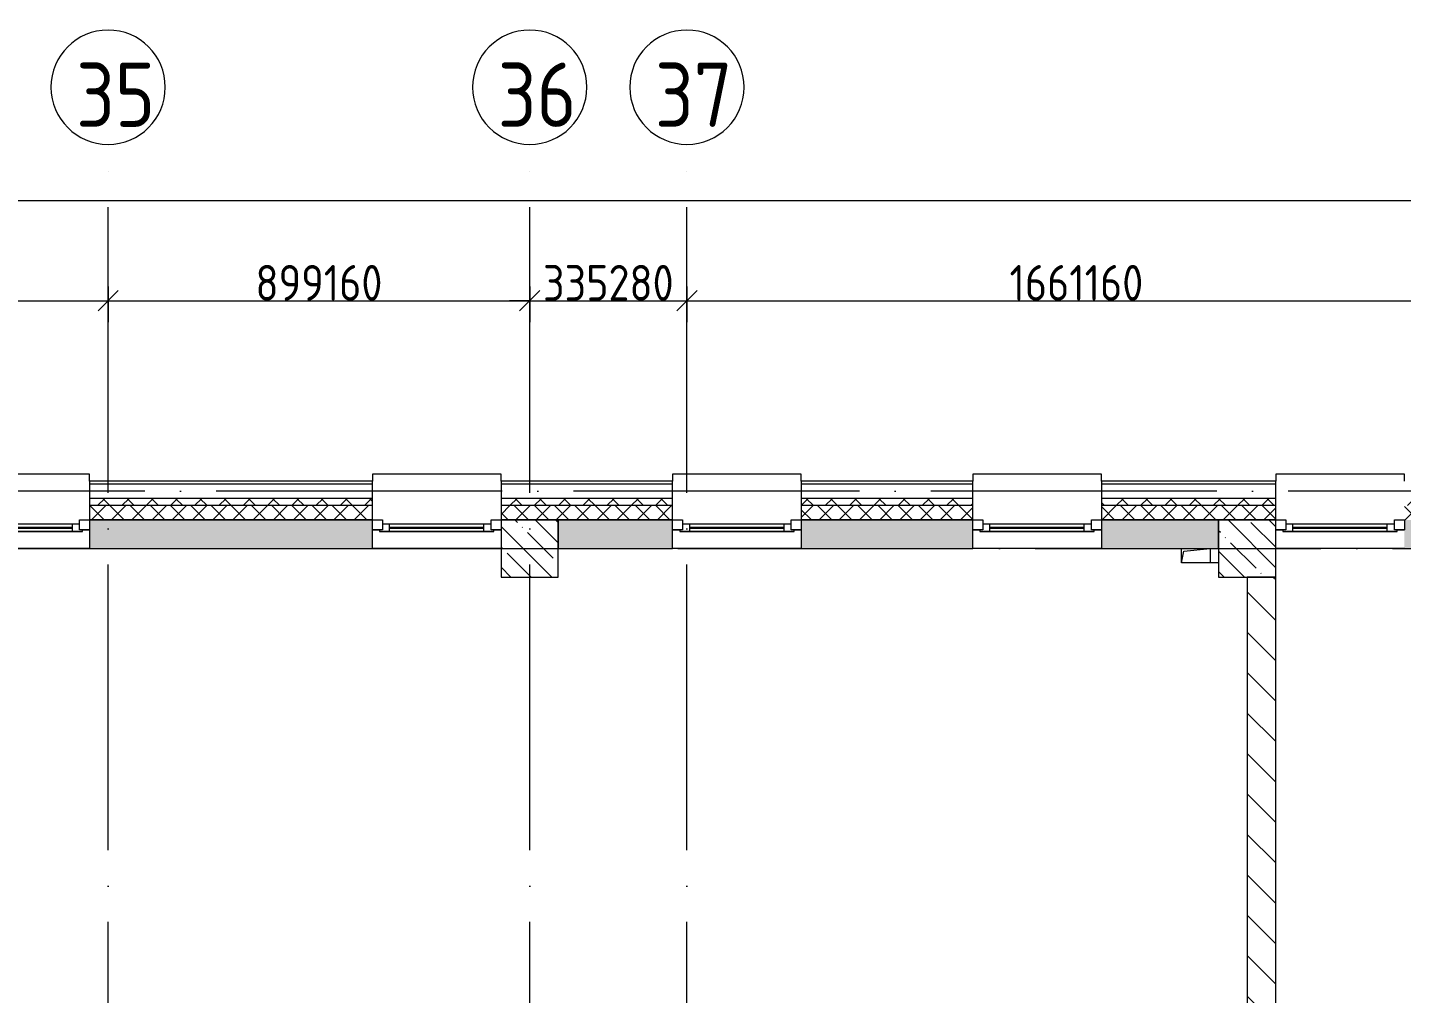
# Model space of a CAD drawing. Header units: millimetres. Extents: x -68946 to 288321, y -402657 to 324925.
# Drawn here: x 148689 to 158303, y -203294 to -196536 of the extents above; entities that cross this region are included whole.
import ezdxf

# ---------------------------------------------------------------- set-up
doc = ezdxf.new("R2010")
doc.units = ezdxf.units.MM
doc.linetypes.add('ADSK_Линия сетки', pattern=[2500, 2000, -250, 0, -250])
doc.layers.get('Defpoints').update_dxf_attribs({"color": 250})
for name, color, linetype, lineweight in [('A-____-____-DIMS', 250, 'Continuous', 9), ('A-DETL-GENF-OTLN', 250, 'Continuous', 5), ('A-FLOR-____-OTLN', 192, 'Continuous', 9), ('A-GLAZ-____-MCUT', 250, 'Continuous', 9), ('A-GLAZ-____-OTLN', 250, 'Continuous', 5), ('A-WALL-____-MCUT', 250, 'Continuous', 13), ('A-WALL-____-PATT', 250, 'Continuous', 13), ('A-WALL-FNSH-MCUT', 250, 'Continuous', 13), ('I-WALL-____-OTLN', 250, 'Continuous', 9), ('S-COLS-____-MCUT', 250, 'Continuous', 25), ('S-COLS-____-OTLN', 250, 'Continuous', 9), ('S-GRID-____-IDEN', 250, 'Continuous', 9), ('S-GRID-____-OTLN', 250, 'Continuous', 9)]:
    doc.layers.add(name, color=color, linetype=linetype, lineweight=lineweight)
doc.styles.add('GOST Common', font='', dxfattribs={"width": 0.9, "height": 350})
doc.styles.add('GOST Common_1', font='', dxfattribs={"width": 0.9, "height": 250})
doc.styles.get('GOST Common').set_extended_font_data('GOST Common')
doc.styles.get('GOST Common_1').set_extended_font_data('GOST Common')
doc.dimstyles.new('ADSK_Основной_2_5_мм_Округление_до_10_мм', dxfattribs={"dimscale": 304.8, "dimtxt": 0.824897, "dimasz": 0.463911, "dimexe": 0.492126, "dimexo": 0.001615, "dimgap": 6.56168e-05, "dimtad": 1, "dimdec": 0, "dimlfac": 304.8, "dimrnd": 10, "dimdsep": 46, "dimtxsty": 'GOST Common_1', "dimblk1": 'OBLIQUE', "dimblk2": 'OBLIQUE', "dimsah": 1, "dimcen": 0.09, "dimdle": 0.492126, "dimazin": 0, "dimtfac": 1, "dimtdec": 4, "dimtix": 1, "dimtmove": 1, "dimatfit": 3, "dimfxl": 1, "dimtvp": 1, "dimtolj": 1, "dimtzin": 0, "dimlwd": 9, "dimlwe": 9, "dimarcsym": 2})
pattern_1 = [(135, (28052.9, -258555.93), (-142.5612, -142.5612), []), (135, (28195.47, -258555.93), (-142.5612, -142.5612), [252.016, -50.403, 3.353, -47.05])]

# ---------------------------------------------------------------- blocks, each defined once
blk = doc.blocks.new('Окно_СКБ_1Ст1 - 120_Окно_СКБ_1Ст_900_ОК6Л-29019250-АР1_Маркировочный план 3 этажа секция 2_3')
at = {"layer": 'A-GLAZ-____-MCUT'}
for p, q in [((-450, -195), (-450, -125)), ((-450, -125), (-380, -125)), ((-380, -125), (-380, -195)), ((380, -155), (-380, -155)), ((-380, -155), (-380, -195)), ((-330, -205), (-330, -155)), ((330, -205), (330, -155)), ((380, -195), (380, -125)), ((380, -125), (450, -125)), ((380, -195), (380, -155)), ((450, -125), (450, -195)), ((-380, -195), (-450, -195)), ((-380, -195), (-400, -195)), ((-400, -195), (-400, -205)), ((-400, -205), (400, -205)), ((400, -205), (-400, -205)), ((450, -195), (380, -195)), ((400, -195), (380, -195)), ((400, -205), (400, -195))]:
    blk.add_line(p, q, dxfattribs=at)
at = {"layer": 'A-GLAZ-____-MCUT', "lineweight": 5}
for p, q in [((-330, -175), (330, -175)), ((330, -185), (-330, -185))]:
    blk.add_line(p, q, dxfattribs=at)
at = {"layer": 'A-GLAZ-____-OTLN'}
for p, q in [((-450, -195), (-400, -195)), ((400, -195), (450, -195))]:
    blk.add_line(p, q, dxfattribs=at)
blk = doc.blocks.new('Окно_СКБ_1Ст1 - 120_Окно_СКБ_1Ст_900_ОК6Л-V59-АР1_Маркировочный план 3 этажа секция 2_3')
at = {"layer": 'A-GLAZ-____-MCUT'}
for p, q in [((-450, -195), (-450, -125)), ((-450, -125), (-380, -125)), ((-380, -125), (-380, -195)), ((380, -155), (-380, -155)), ((-380, -155), (-380, -195)), ((-330, -205), (-330, -155)), ((330, -205), (330, -155)), ((380, -195), (380, -125)), ((380, -125), (450, -125)), ((380, -195), (380, -155)), ((450, -125), (450, -195)), ((-380, -195), (-450, -195)), ((-380, -195), (-400, -195)), ((-400, -195), (-400, -205)), ((-400, -205), (400, -205)), ((400, -205), (-400, -205)), ((450, -195), (380, -195)), ((400, -195), (380, -195)), ((400, -205), (400, -195))]:
    blk.add_line(p, q, dxfattribs=at)
at = {"layer": 'A-GLAZ-____-MCUT', "lineweight": 5}
for p, q in [((-330, -175), (330, -175)), ((330, -185), (-330, -185))]:
    blk.add_line(p, q, dxfattribs=at)
at = {"layer": 'A-GLAZ-____-OTLN'}
for p, q in [((-450, -195), (-400, -195)), ((400, -195), (450, -195))]:
    blk.add_line(p, q, dxfattribs=at)
blk = doc.blocks.new('WNW_Отлив1 - Отлив_металлический 2-V62-АР1_Маркировочный план 3 этажа секция 2_3')
at = {"layer": 'A-GLAZ-____-OTLN'}
for p, q in [((450, 320), (-450, 320)), ((-450, 320), (-450, 270)), ((450, 270), (450, 320))]:
    blk.add_line(p, q, dxfattribs=at)
blk = doc.blocks.new('WNW_Отлив1 - Отлив_металлический 2-V63-АР1_Маркировочный план 3 этажа секция 2_3')
at = {"layer": 'A-GLAZ-____-OTLN'}
for p, q in [((450, 320), (-450, 320)), ((-450, 320), (-450, 270)), ((450, 270), (450, 320))]:
    blk.add_line(p, q, dxfattribs=at)
blk = doc.blocks.new('WNW_Отлив1 - Отлив_металлический 2-V64-АР1_Маркировочный план 3 этажа секция 2_3')
at = {"layer": 'A-GLAZ-____-OTLN'}
for p, q in [((450, 320), (-450, 320)), ((-450, 320), (-450, 270)), ((450, 270), (450, 320))]:
    blk.add_line(p, q, dxfattribs=at)
blk = doc.blocks.new('_Wn_-As_OpeningMEP_floor__Rectangular - _Wn_-As_OpeningMEP_floor__Rectangular-35307840-АР1_Маркировочный план 3 этажа секция 2_3')
at = {"layer": 'A-DETL-GENF-OTLN', "lineweight": 5}
for p, q in [((-82.3, 82.3), (100, 100)), ((-100, 0), (-82.3, 82.3))]:
    blk.add_line(p, q, dxfattribs=at)
blk = doc.blocks.new('Ось сетки - Круг_Ø8 мм-39983606-АР1_Маркировочный план 3 этажа секция 2_3')
at = {"layer": 'S-GRID-____-IDEN'}
for start, end in [(360, 180), (180, 360)]:
    blk.add_arc((0, 0), 4, start, end, dxfattribs=at)
blk = doc.blocks.new('_Oblique')
at = {"color": 0, "linetype": 'ByBlock', "lineweight": -2}
blk.add_line((-0.5, -0.5), (0.5, 0.5), dxfattribs=at)
blk = doc.blocks.new('*D4411')
at = {"layer": 'A-____-____-DIMS', "color": 0, "lineweight": 9, "transparency": 16777216}
for p, q in [((146952.9, -198347.9), (146952.9, -198597.4)), ((149252.9, -198347.9), (149252.9, -198597.4)), ((146802.9, -198447.4), (149402.9, -198447.4))]:
    blk.add_line(p, q, dxfattribs=at)
at = {"layer": 'Defpoints', "color": 0, "transparency": 16777216}
for p in [(146952.9, -198347.4), (149252.9, -198347.4), (149252.9, -198447.4)]:
    blk.add_point(p, dxfattribs=at)
at = {"layer": 'A-____-____-DIMS', "color": 0, "lineweight": 9, "transparency": 16777216, "xscale": 141.4, "yscale": 141.4, "zscale": 141.4, "rotation": 180}
blk.add_blockref('_Oblique', (146952.9, -198447.4), dxfattribs=at)
at = {"layer": 'A-____-____-DIMS', "color": 0, "lineweight": 9, "transparency": 16777216, "xscale": 141.4, "yscale": 141.4, "zscale": 141.4}
blk.add_blockref('_Oblique', (149252.9, -198447.4), dxfattribs=at)
at = {"layer": 'A-____-____-DIMS', "color": 0, "transparency": 16777216, "insert": (148102.9, -198322.4), "char_height": 250, "width": 756.843, "attachment_point": 5, "style": 'GOST Common_1'}
blk.add_mtext('\\A1;701040', dxfattribs=at)
blk = doc.blocks.new('*D4412')
at = {"layer": 'A-____-____-DIMS', "color": 0, "lineweight": 9, "transparency": 16777216}
for p, q in [((149252.9, -198347.9), (149252.9, -198597.4)), ((152202.9, -198347.9), (152202.9, -198597.4)), ((149102.9, -198447.4), (152352.9, -198447.4))]:
    blk.add_line(p, q, dxfattribs=at)
at = {"layer": 'Defpoints', "color": 0, "transparency": 16777216}
for p in [(149252.9, -198347.4), (152202.9, -198347.4), (152202.9, -198447.4)]:
    blk.add_point(p, dxfattribs=at)
at = {"layer": 'A-____-____-DIMS', "color": 0, "lineweight": 9, "transparency": 16777216, "xscale": 141.4, "yscale": 141.4, "zscale": 141.4, "rotation": 180}
blk.add_blockref('_Oblique', (149252.9, -198447.4), dxfattribs=at)
at = {"layer": 'A-____-____-DIMS', "color": 0, "lineweight": 9, "transparency": 16777216, "xscale": 141.4, "yscale": 141.4, "zscale": 141.4}
blk.add_blockref('_Oblique', (152202.9, -198447.4), dxfattribs=at)
at = {"layer": 'A-____-____-DIMS', "color": 0, "transparency": 16777216, "insert": (150727.9, -198322.4), "char_height": 250, "width": 756.843, "attachment_point": 5, "style": 'GOST Common_1'}
blk.add_mtext('\\A1;899160', dxfattribs=at)
blk = doc.blocks.new('*D4413')
at = {"layer": 'A-____-____-DIMS', "color": 0, "lineweight": 9, "transparency": 16777216}
for p, q in [((152202.9, -198347.9), (152202.9, -198597.4)), ((153302.9, -198347.9), (153302.9, -198597.4)), ((152202.9, -198447.4), (152061.5, -198447.4)), ((152202.9, -198447.4), (153302.9, -198447.4)), ((153302.9, -198447.4), (153444.3, -198447.4))]:
    blk.add_line(p, q, dxfattribs=at)
at = {"layer": 'Defpoints', "color": 0, "transparency": 16777216}
for p in [(152202.9, -198347.4), (153302.9, -198347.4), (153302.9, -198447.4)]:
    blk.add_point(p, dxfattribs=at)
at = {"layer": 'A-____-____-DIMS', "color": 0, "lineweight": 9, "transparency": 16777216, "xscale": 141.4, "yscale": 141.4, "zscale": 141.4}
blk.add_blockref('_Oblique', (152202.9, -198447.4), dxfattribs=at)
at = {"layer": 'A-____-____-DIMS', "color": 0, "lineweight": 9, "transparency": 16777216, "xscale": 141.4, "yscale": 141.4, "zscale": 141.4, "rotation": 180}
blk.add_blockref('_Oblique', (153302.9, -198447.4), dxfattribs=at)
at = {"layer": 'A-____-____-DIMS', "color": 0, "transparency": 16777216, "insert": (152752.9, -198322.4), "char_height": 250, "width": 644.339, "attachment_point": 5, "style": 'GOST Common_1'}
blk.add_mtext('\\A1;335280', dxfattribs=at)
blk = doc.blocks.new('*D4414')
at = {"layer": 'A-____-____-DIMS', "color": 0, "lineweight": 9, "transparency": 16777216}
for p, q in [((153302.9, -198347.9), (153302.9, -198597.4)), ((158752.9, -198347.9), (158752.9, -198597.4)), ((153152.9, -198447.4), (158902.9, -198447.4))]:
    blk.add_line(p, q, dxfattribs=at)
at = {"layer": 'Defpoints', "color": 0, "transparency": 16777216}
for p in [(153302.9, -198347.4), (158752.9, -198347.4), (158752.9, -198447.4)]:
    blk.add_point(p, dxfattribs=at)
at = {"layer": 'A-____-____-DIMS', "color": 0, "lineweight": 9, "transparency": 16777216, "xscale": 141.4, "yscale": 141.4, "zscale": 141.4, "rotation": 180}
blk.add_blockref('_Oblique', (153302.9, -198447.4), dxfattribs=at)
at = {"layer": 'A-____-____-DIMS', "color": 0, "lineweight": 9, "transparency": 16777216, "xscale": 141.4, "yscale": 141.4, "zscale": 141.4}
blk.add_blockref('_Oblique', (158752.9, -198447.4), dxfattribs=at)
at = {"layer": 'A-____-____-DIMS', "color": 0, "transparency": 16777216, "insert": (156027.9, -198322.4), "char_height": 250, "width": 782.412, "attachment_point": 5, "style": 'GOST Common_1'}
blk.add_mtext('\\A1;1661160', dxfattribs=at)
blk = doc.blocks.new('*D4422')
at = {"layer": 'A-____-____-DIMS', "color": 0, "lineweight": 9, "transparency": 16777216}
for p, q in [((97202.9, -197647.9), (97202.9, -197897.4)), ((180802.9, -197647.9), (180802.9, -197897.4)), ((97052.9, -197747.4), (180952.9, -197747.4))]:
    blk.add_line(p, q, dxfattribs=at)
at = {"layer": 'Defpoints', "color": 0, "transparency": 16777216}
for p in [(97202.9, -197647.4), (180802.9, -197647.4), (180802.9, -197747.4)]:
    blk.add_point(p, dxfattribs=at)
at = {"layer": 'A-____-____-DIMS', "color": 0, "lineweight": 9, "transparency": 16777216, "xscale": 141.4, "yscale": 141.4, "zscale": 141.4, "rotation": 180}
blk.add_blockref('_Oblique', (97202.9, -197747.4), dxfattribs=at)
at = {"layer": 'A-____-____-DIMS', "color": 0, "lineweight": 9, "transparency": 16777216, "xscale": 141.4, "yscale": 141.4, "zscale": 141.4}
blk.add_blockref('_Oblique', (180802.9, -197747.4), dxfattribs=at)
at = {"layer": 'A-____-____-DIMS', "color": 0, "transparency": 16777216, "insert": (139002.9, -197622.4), "char_height": 250, "width": 946.054, "attachment_point": 5, "style": 'GOST Common_1'}
blk.add_mtext('\\A1;25481280', dxfattribs=at)

msp = doc.modelspace()

# ---------------------------------------------------------------- hatches: boundary and pattern name
at = {"layer": 'A-WALL-____-PATT', "lineweight": 15}
h = msp.add_hatch(dxfattribs=at)
h.set_pattern_fill('FP_48', color=256, style=0, pattern_type=2)
h.set_pattern_definition([(135, (28052.9, -258555.93), (-84.85281, -84.85281), []), (225, (28052.9, -258555.93), (84.85281, -84.85281), [])])
h.paths.add_polyline_path([(164402.8838, -199880.9286), (164402.8838, -199830.9286), (162532.9057, -199830.9286), (162532.9057, -199880.9286), (164395.7409, -199880.9286)])
h.paths.add_polyline_path([(161232.8838, -199880.9286), (161632.9057, -199880.9286), (161632.8838, -199830.9295), (160432.9057, -199830.9286), (160432.9057, -199880.9286), (160673.4748, -199880.9286)])
h.paths.add_polyline_path([(159532.9057, -199880.9286), (159532.9057, -199830.9286), (158322.8838, -199830.9286), (158322.8838, -199880.9286)])
h.paths.add_polyline_path([(154102.9052, -199880.9286), (155302.9057, -199880.9286), (155302.9057, -199830.9286), (154102.9052, -199830.9286)])
h.paths.add_polyline_path([(156422.8856, -199880.9286), (157422.8838, -199880.9286), (157422.8838, -199830.9286), (156202.9057, -199830.9286), (156202.9057, -199880.9286)])
h.paths.add_polyline_path([(152402.8838, -199880.9286), (153202.9052, -199880.9286), (153202.9052, -199830.9286), (152002.9052, -199830.9286), (152002.9159, -199880.9281)])
h.paths.add_polyline_path([(151102.9052, -199880.9286), (151102.9052, -199830.9286), (149122.9057, -199830.9286), (149122.9057, -199880.9286), (149860.6508, -199880.9286)])
h.paths.add_polyline_path([(148222.9057, -199880.9286), (148222.9057, -199830.9286), (147222.9063, -199830.9286), (147222.9063, -199880.9286)])
h.paths.add_polyline_path([(146322.9063, -199880.9286), (146322.9063, -199830.9286), (141893.8838, -199830.9286), (141893.8838, -199880.9286), (145652.8838, -199880.9286)])
h = msp.add_hatch(dxfattribs=at)
h.set_pattern_fill('FP_49', color=256, style=0, pattern_type=2)
h.set_pattern_definition([(45, (28052.91, -258555.93), (-70.71068, 70.71068), []), (135, (28052.91, -258555.93), (-70.71068, -70.71068), [])])
h.paths.add_polyline_path([(142302.9057, -199980.928), (146322.9063, -199980.928), (146322.9063, -199880.9286), (141893.8838, -199880.9286), (141893.8838, -199980.928), (142302.8838, -199980.928)])
h.paths.add_polyline_path([(149860.6508, -199980.928), (151102.9052, -199980.928), (151102.9052, -199880.9286), (149122.9057, -199880.9286), (149122.9057, -199980.928)])
h.paths.add_polyline_path([(164402.8838, -199980.928), (164452.8838, -199980.928), (164452.8838, -199880.9286), (162532.9057, -199880.9286), (162532.9057, -199980.928), (164390.383, -199980.928)])
h.paths.add_polyline_path([(152402.8885, -199980.928), (153202.9052, -199980.928), (153202.9052, -199880.9286), (152002.9052, -199880.9286), (152002.9052, -199980.928), (152402.8838, -199980.928)])
h.paths.add_polyline_path([(161632.8861, -199980.928), (161632.9057, -199980.9182), (161632.8728, -199880.9286), (160432.9057, -199880.9286), (160432.9057, -199980.928), (161632.8838, -199980.928)])
h.paths.add_polyline_path([(158322.8838, -199980.928), (159532.9057, -199980.928), (159532.9057, -199880.9286), (158322.8838, -199880.9286)])
h.paths.add_polyline_path([(157022.879, -199980.928), (157422.8838, -199980.928), (157422.8838, -199880.9286), (156202.9057, -199880.9286), (156202.9057, -199980.928), (156622.8838, -199980.928)])
h.paths.add_polyline_path([(148222.9057, -199980.928), (148222.9057, -199880.9286), (147222.9063, -199880.9286), (147222.9063, -199980.928)])
h.paths.add_polyline_path([(155267.0628, -199980.928), (155302.9057, -199980.928), (155302.9057, -199880.9286), (154102.9052, -199880.9286), (154102.9052, -199980.928)])
h = msp.add_hatch(dxfattribs=at)
h.set_pattern_fill('FP_124', color=256, style=0, pattern_type=2)
h.set_pattern_definition([(50, (28052.9, -258555.93), (364.3679, -31.8783), [38.1, -419.1]), (355, (28052.9, -258555.93), (-70.48585, 382.1133), [30.48, -335.28]), (100.451, (28083.27, -258558.6), (293.885, 350.2334), [32.38, -356.18]), (46.184, (28052.9, -258454.33), (542.1585, -84.0858), [57.15, -628.65]), (96.636, (28098.1, -258461.34), (474.8049, 494.8554), [48.57, -534.27]), (351.184, (28052.9, -258454.33), (474.8102, 494.85), [45.72, -502.92]), (21, (28103.7, -258479.73), (303.22847, -204.53046), [38.1, -419.1]), (326, (28103.7, -258479.73), (123.6039, 368.376), [30.48, -335.28]), (71.451, (28128.97, -258496.77), (426.8341, 163.8427), [32.38, -356.18]), (37.5, (28052.9, -258555.93), (6.17665, 169.11015), [16.764, -314.452, 16.764, -323.596, -336.55]), (37.5, (28052.9, -258555.93), (6.17665, 169.11015), [-671.576, 16.764, -319.786]), (7.5, (28052.9, -258555.93), (133.63888, 200.3615), [16.764, -177.292, 16.764, -306.832, -128.27]), (7.5, (28052.9, -258555.93), (133.63888, 200.3615), [-517.652, 16.764, -111.506]), (327.5, (27939.62, -258555.93), (271.18182, -11.45836), [16.764, -110.236, 16.764, -379.476, -525.78]), (327.5, (27939.62, -258555.93), (271.18182, -11.45836), [-523.24, 16.764, -509.016]), (317.5, (27888.82, -258555.93), (296.2585, 50.85285), [16.764, -148.336, 16.764, -246.38, -373.38]), (317.5, (27888.82, -258555.93), (296.2585, 50.85285), [-428.244, 16.764, -356.616])])
h.paths.add_polyline_path([(145408.9659, -200180.9286), (145652.8838, -200180.3002), (145652.8838, -199980.9286), (142302.8838, -199981.3698), (142302.8838, -200180.9286), (145392.8838, -200180.9286)])
h.paths.add_polyline_path([(159321.8718, -200180.9286), (159532.9057, -200180.9286), (159532.9057, -199980.9286), (158322.8838, -199981.3698), (158322.8838, -200180.9286), (158987.8838, -200180.9286)])
h.paths.add_polyline_path([(160432.9057, -200180.9286), (161232.8838, -200180.9273), (161232.8838, -199980.9286), (160432.9057, -199981.3698), (160432.9057, -200138.9359)])
h.paths.add_polyline_path([(146052.8838, -200180.9286), (146322.9063, -200180.9286), (146322.9063, -199980.9292), (146052.8838, -199981.3698), (146052.8838, -200176.111)])
h.paths.add_polyline_path([(147222.9063, -200180.9286), (148222.9057, -200180.9286), (148222.9057, -199980.9286), (147222.9063, -199981.3698), (147222.9063, -200163.8574)])
h.paths.add_polyline_path([(149122.9057, -200180.9286), (151102.9052, -200180.9286), (151102.9052, -199980.9286), (149122.9057, -199981.3698), (149122.9057, -200143.9588)])
h.paths.add_polyline_path([(141902.8838, -200180.9286), (141902.8838, -199980.9286), (141852.9057, -199981.3698), (141852.9057, -200180.9286)])
h.paths.add_polyline_path([(152402.8838, -200180.9286), (153202.9052, -200180.9286), (153202.9052, -199980.9286), (152402.8838, -199981.3698), (152402.8838, -200109.6076)])
h.paths.add_polyline_path([(154102.9052, -200180.9286), (155302.9057, -200180.9286), (155302.9057, -199980.9286), (154102.9052, -199981.3698), (154102.9052, -200091.8034)])
h.paths.add_polyline_path([(156202.9057, -200180.9286), (157022.8838, -200180.9286), (157022.8838, -199980.9286), (156202.9057, -199981.3698), (156202.9057, -200069.8101)])
h.paths.add_polyline_path([(162920.4834, -200180.9286), (164551.9057, -200180.1879), (164551.9057, -199980.9286), (162532.9057, -199981.3698), (162532.9057, -200180.9286)])
h.paths.add_polyline_path([(141452.9057, -200180.9286), (141452.9057, -199980.9286), (137152.9516, -199981.3698), (137152.9516, -200180.9286), (140399.4299, -200180.9286)])
h = msp.add_hatch(dxfattribs=at)
h.set_pattern_fill('FP_1', color=256, style=0, pattern_type=2)
h.set_pattern_definition([(135, (28052.9, -258555.93), (-141.42136, -141.42136), [])])
h.paths.add_polyline_path([(157222.885, -206680.9292), (157422.8838, -206680.9292), (157422.885, -200380.9292), (157222.885, -200380.9292), (157222.885, -206235.8078)])
at = {"layer": 'S-COLS-____-OTLN', "lineweight": 5}
h = msp.add_hatch(dxfattribs=at)
h.set_pattern_fill('FP_19', color=256, style=0, pattern_type=2)
h.set_pattern_definition(pattern_1)
h.paths.add_polyline_path([(152402.8838, -200380.9292), (152402.8791, -199980.9292), (152002.8838, -199981.3698), (152002.8838, -200380.9292)])
h = msp.add_hatch(dxfattribs=at)
h.set_pattern_fill('FP_19', color=256, style=0, pattern_type=2)
h.set_pattern_definition(pattern_1)
h.paths.add_polyline_path([(157422.8838, -200380.9292), (157422.8838, -199980.9292), (157022.8838, -199981.3698), (157022.8838, -200380.9292), (157294.4673, -200380.9292)])

# ---------------------------------------------------------------- linework, layer by layer
at = {"layer": 'A-FLOR-____-OTLN', "lineweight": 5}
for p, q in [((156762.8838, -200280.9286), (156762.8838, -200180.9286)), ((156962.8838, -200180.9286), (156962.8838, -200280.9286)), ((157022.8838, -200280.9286), (156762.8838, -200280.9286))]:
    msp.add_line(p, q, dxfattribs=at)
at = {"layer": 'A-WALL-____-MCUT', "color": 10, "lineweight": 15}
for p, q in [((149122.9057, -199730.9286), (149122.9057, -199830.9286)), ((151102.9052, -199830.9286), (151102.9052, -199730.9286)), ((152002.9052, -199730.9286), (152002.9052, -199830.9286)), ((153202.9052, -199830.9286), (153202.9052, -199730.9286)), ((154102.9052, -199730.9286), (154102.9052, -199830.9286)), ((155302.9057, -199830.9286), (155302.9057, -199730.9286)), ((156202.9057, -199730.9286), (156202.9057, -199830.9286)), ((157422.8838, -199830.9286), (157422.8838, -199730.9286)), ((149122.9057, -199880.9286), (149122.9057, -199980.9286)), ((151102.9052, -199980.9286), (151102.9052, -199880.9286)), ((152002.9052, -199880.9286), (152002.9052, -199980.9286)), ((153202.9052, -199980.9286), (153202.9052, -199880.9286)), ((154102.9052, -199880.9286), (154102.9052, -199980.9286)), ((155302.9057, -199980.9286), (155302.9057, -199880.9286)), ((156202.9057, -199880.9286), (156202.9057, -199980.9286)), ((157422.8838, -199980.9286), (157422.8838, -199880.9286)), ((152002.9052, -199980.9286), (152402.8838, -199980.9286)), ((157022.8838, -199980.9286), (157422.8838, -199980.9286))]:
    msp.add_line(p, q, dxfattribs=at)
at = {"layer": 'A-WALL-____-MCUT', "lineweight": 15}
for p, q in [((151102.9052, -199730.9286), (149122.9057, -199730.9286)), ((153202.9052, -199730.9286), (152002.9052, -199730.9286)), ((155302.9057, -199730.9286), (154102.9052, -199730.9286)), ((157422.8838, -199730.9286), (156202.9057, -199730.9286)), ((152402.8838, -199980.9286), (152402.8838, -200180.9286)), ((157022.8838, -200180.9286), (157022.8838, -199980.9286))]:
    msp.add_line(p, q, dxfattribs=at)
at = {"layer": 'A-WALL-____-MCUT', "color": 7, "lineweight": 15}
for p, q in [((149122.9057, -199830.9286), (149122.9057, -199880.9286)), ((151102.9052, -199830.9286), (149122.9057, -199830.9286)), ((151102.9052, -199880.9286), (151102.9052, -199830.9286)), ((152002.9052, -199830.9286), (152002.9052, -199880.9286)), ((153202.9052, -199830.9286), (152002.9052, -199830.9286)), ((153202.9052, -199880.9286), (153202.9052, -199830.9286)), ((154102.9052, -199830.9286), (154102.9052, -199880.9286)), ((155302.9057, -199830.9286), (154102.9052, -199830.9286)), ((155302.9057, -199880.9286), (155302.9057, -199830.9286)), ((156202.9057, -199830.9286), (156202.9057, -199880.9286)), ((157422.8838, -199830.9286), (156202.9057, -199830.9286)), ((157422.8838, -199880.9286), (157422.8838, -199830.9286)), ((151102.9052, -199880.9286), (149122.9057, -199880.9286)), ((153202.9052, -199880.9286), (152002.9052, -199880.9286)), ((155302.9057, -199880.9286), (154102.9052, -199880.9286)), ((157422.8838, -199880.9286), (156202.9057, -199880.9286)), ((149122.9057, -199980.9286), (149122.9057, -200180.9286)), ((151102.9052, -199980.9286), (149122.9057, -199980.9286)), ((149122.9057, -199980.9286), (151102.9052, -199980.9286)), ((151102.9052, -200180.9286), (151102.9052, -199980.9286)), ((153202.9052, -199980.9286), (152402.8838, -199980.9286)), ((152402.8838, -199980.9286), (153202.9052, -199980.9286)), ((153202.9052, -200180.9286), (153202.9052, -199980.9286)), ((154102.9052, -199980.9286), (154102.9052, -200180.9286)), ((155302.9057, -199980.9286), (154102.9052, -199980.9286)), ((154102.9052, -199980.9286), (155302.9057, -199980.9286)), ((155302.9057, -200180.9286), (155302.9057, -199980.9286)), ((156202.9057, -199980.9286), (156202.9057, -200180.9286)), ((157022.8838, -199980.9286), (156202.9057, -199980.9286)), ((156202.9057, -199980.9286), (157022.8838, -199980.9286)), ((149122.9057, -200180.9286), (151102.9052, -200180.9286)), ((152402.8838, -200180.9286), (153202.9052, -200180.9286)), ((154102.9052, -200180.9286), (155302.9057, -200180.9286)), ((156202.9057, -200180.9286), (157022.8838, -200180.9286)), ((157422.885, -200380.9292), (157222.885, -200380.9292)), ((157222.885, -200380.9292), (157222.885, -206680.9292)), ((157422.885, -205905.926), (157422.885, -200380.9292))]:
    msp.add_line(p, q, dxfattribs=at)
at = {"layer": 'A-WALL-FNSH-MCUT', "lineweight": 15}
for p, q in [((151102.9052, -199710.9286), (149122.9057, -199710.9286)), ((149122.9057, -199710.9286), (149122.9057, -199730.9286)), ((151102.9052, -199730.9286), (151102.9052, -199710.9286)), ((153202.9052, -199710.9286), (152002.9052, -199710.9286)), ((152002.9052, -199710.9286), (152002.9052, -199730.9286)), ((153202.9052, -199730.9286), (153202.9052, -199710.9286)), ((155302.9057, -199710.9286), (154102.9052, -199710.9286)), ((154102.9052, -199710.9286), (154102.9052, -199730.9286)), ((155302.9057, -199730.9286), (155302.9057, -199710.9286)), ((157422.8838, -199710.9286), (156202.9057, -199710.9286)), ((156202.9057, -199710.9286), (156202.9057, -199730.9286)), ((157422.8838, -199730.9286), (157422.8838, -199710.9286))]:
    msp.add_line(p, q, dxfattribs=at)
at = {"layer": 'I-WALL-____-OTLN', "lineweight": 15}
for p, q in [((149122.9057, -200180.9286), (148222.9057, -200180.9286)), ((152002.8838, -200180.9286), (151102.9052, -200180.9286)), ((154102.9052, -200180.9286), (153202.9052, -200180.9286)), ((156202.9057, -200180.9286), (155302.9057, -200180.9286)), ((158322.8838, -200180.9286), (157422.8838, -200180.9286))]:
    msp.add_line(p, q, dxfattribs=at)
at = {"layer": 'S-COLS-____-MCUT', "lineweight": 5}
for p, q in [((152402.8838, -199980.9292), (152002.8838, -199980.9292)), ((152002.8838, -199980.9292), (152002.8838, -200380.9292)), ((157422.8838, -199980.9292), (157022.8838, -199980.9292)), ((157422.8838, -200380.9292), (157422.8838, -199980.9292)), ((152402.8838, -200380.9292), (152402.8838, -200180.9286)), ((157022.8838, -200180.9286), (157022.8838, -200380.9292)), ((152002.8838, -200380.9292), (152402.8838, -200380.9292)), ((157022.8838, -200380.9292), (157422.8838, -200380.9292))]:
    msp.add_line(p, q, dxfattribs=at)
at = {"layer": 'S-COLS-____-OTLN', "lineweight": 5}
for p, q in [((152402.8838, -200180.9286), (152402.8838, -199980.9292)), ((157022.8838, -199980.9292), (157022.8838, -200180.9286))]:
    msp.add_line(p, q, dxfattribs=at)
at = {"layer": 'S-GRID-____-OTLN', "linetype": 'ADSK_Линия сетки'}
for p, q in [((149252.9057, -262294.7685), (149252.9057, -197353.9241)), ((152202.9057, -262294.7685), (152202.9057, -197353.9241)), ((153302.9057, -262294.7685), (153302.9057, -197353.9241)), ((184510.8783, -199780.9286), (127372.9057, -199780.9286)), ((93236.8325, -200180.9286), (181748.3453, -200180.9286))]:
    msp.add_line(p, q, dxfattribs=at)

# ---------------------------------------------------------------- block references
at = {"layer": 'A-GLAZ-____-OTLN'}
for name, p in [('WNW_Отлив1 - Отлив_металлический 2-V62-АР1_Маркировочный план 3 этажа секция 2_3', (148672.9057, -199980.9286)), ('WNW_Отлив1 - Отлив_металлический 2-V63-АР1_Маркировочный план 3 этажа секция 2_3', (151552.9052, -199980.9286)), ('WNW_Отлив1 - Отлив_металлический 2-V64-АР1_Маркировочный план 3 этажа секция 2_3', (153652.9052, -199980.9286)), ('WNW_Отлив1 - Отлив_металлический 2-V62-АР1_Маркировочный план 3 этажа секция 2_3', (155752.9057, -199980.9286)), ('WNW_Отлив1 - Отлив_металлический 2-V62-АР1_Маркировочный план 3 этажа секция 2_3', (157872.8838, -199980.9286)), ('Окно_СКБ_1Ст1 - 120_Окно_СКБ_1Ст_900_ОК6Л-29019250-АР1_Маркировочный план 3 этажа секция 2_3', (148672.9057, -199855.9286)), ('Окно_СКБ_1Ст1 - 120_Окно_СКБ_1Ст_900_ОК6Л-V59-АР1_Маркировочный план 3 этажа секция 2_3', (151552.9052, -199855.9286)), ('Окно_СКБ_1Ст1 - 120_Окно_СКБ_1Ст_900_ОК6Л-29019250-АР1_Маркировочный план 3 этажа секция 2_3', (153652.9052, -199855.9286)), ('Окно_СКБ_1Ст1 - 120_Окно_СКБ_1Ст_900_ОК6Л-29019250-АР1_Маркировочный план 3 этажа секция 2_3', (155752.9057, -199855.9286)), ('Окно_СКБ_1Ст1 - 120_Окно_СКБ_1Ст_900_ОК6Л-29019250-АР1_Маркировочный план 3 этажа секция 2_3', (157872.8838, -199855.9286)), ('_Wn_-As_OpeningMEP_floor__Rectangular - _Wn_-As_OpeningMEP_floor__Rectangular-35307840-АР1_Маркировочный план 3 этажа секция 2_3', (156862.8838, -200280.9286))]:
    msp.add_blockref(name, p, dxfattribs=at)
at = {"layer": 'S-GRID-____-IDEN', "xscale": 99.99999999999993, "yscale": 99.99999999999993, "zscale": 99.99999999999993}
for p in [(149252.9057, -196953.9241), (152202.9057, -196953.9241), (153302.9057, -196953.9241)]:
    msp.add_blockref('Ось сетки - Круг_Ø8 мм-39983606-АР1_Маркировочный план 3 этажа секция 2_3', p, dxfattribs=at)

# ---------------------------------------------------------------- texts
at = {"layer": 'S-GRID-____-IDEN', "color": 18, "true_color": 0x000000, "char_height": 450, "width": 541.139062, "attachment_point": 1, "style": 'GOST Common'}
for s, insert in [('35', (149028.8751, -196781.3907)), ('36', (151978.8751, -196781.3907)), ('37', (153078.8751, -196781.3907))]:
    msp.add_mtext(s, dxfattribs=dict(at, insert=insert))

# ---------------------------------------------------------------- dimensions: what is measured, and where the dimension line sits
at = {"layer": 'A-____-____-DIMS'}
for base, p1, p2, override, picture, middle in [((180802.9057, -197747.3827), (97202.9057, -197647.3978), (180802.9057, -197647.3978), {"dimpost": '<>', "dimfxl": 83600}, '*D4422', (139002.9057, -197622.3627)), ((149252.9057, -198447.3827), (146952.9057, -198347.3978), (149252.9057, -198347.3978), {"dimpost": '<>', "dimfxl": 2300}, '*D4411', (148102.9057, -198322.3627)), ((152202.9057, -198447.3827), (149252.9057, -198347.3978), (152202.9057, -198347.3978), {"dimpost": '<>', "dimfxl": 2950}, '*D4412', (150727.9057, -198322.3627)), ((153302.9057, -198447.3827), (152202.9057, -198347.3978), (153302.9057, -198347.3978), {"dimpost": '<>', "dimfxl": 1100}, '*D4413', (152752.9057, -198322.3627)), ((158752.9057, -198447.3827), (153302.9057, -198347.3978), (158752.9057, -198347.3978), {"dimpost": '<>', "dimfxl": 5450}, '*D4414', (156027.9057, -198322.3627))]:
    dim = msp.add_linear_dim(base=base, p1=p1, p2=p2, dimstyle='ADSK_Основной_2_5_мм_Округление_до_10_мм', override=override, dxfattribs=at)
    dim.commit()
    dim.dimension.update_dxf_attribs({"geometry": picture, "text_midpoint": middle})

doc.saveas('drawing.dxf')
